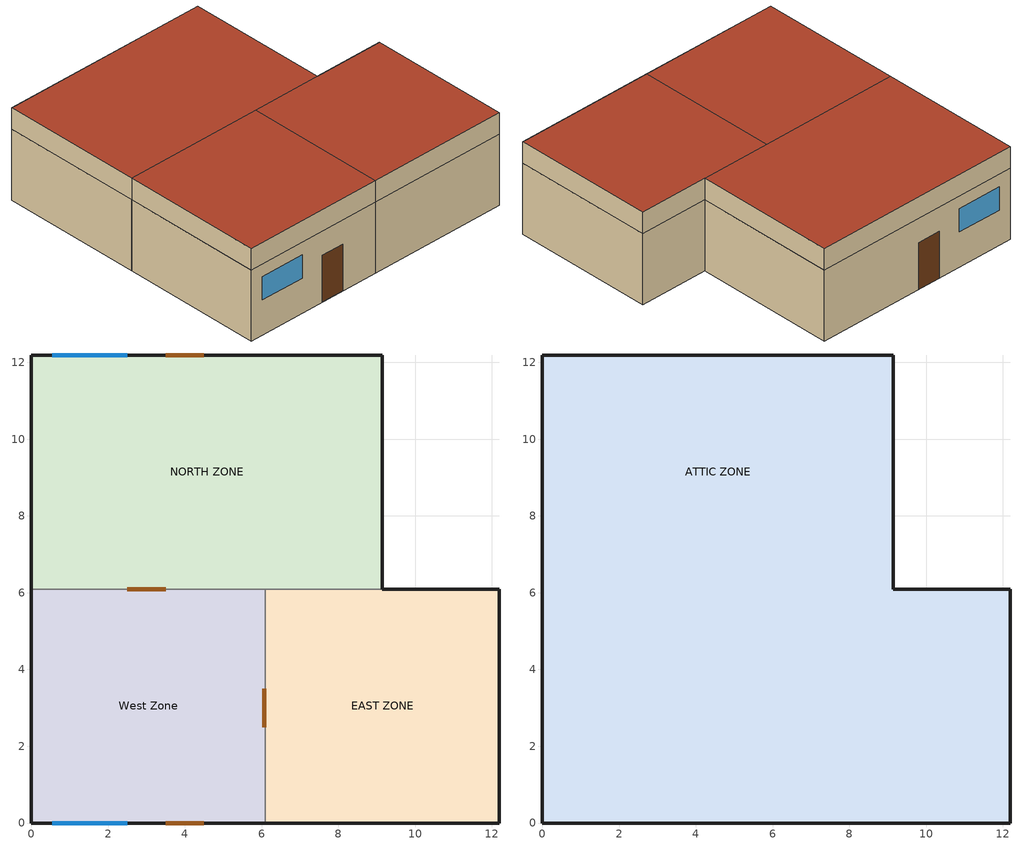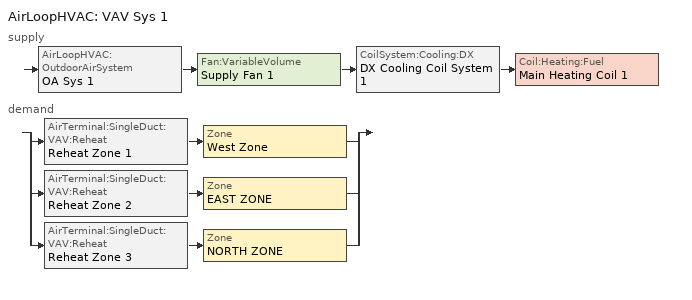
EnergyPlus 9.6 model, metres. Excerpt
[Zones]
West Zone
 floor adiabatic (FLOOR SLAB 8 IN): 0,0 0,6.1 6.1,6.1 6.1,0 z0
 wall outside (EXTWALL80): 0,6.1 0,0 6.1,0 z0:3.05
 wall to NORTH ZONE (PARTITION06): 6.1,6.1 0,6.1 z0:3.05
 wall to EAST ZONE (PARTITION06): 6.1,0 6.1,6.1 z0:3.05
 window (ELECTRO-CON-LIGHT): 0.55,0 2.5,0 z1.5:2.5
 door inside (DOOR-CON): 6.07,2.5 6.07,3.5 / 3.5,6.1 2.5,6.1 z0:2
 door (DOOR-CON): 3.5,0 4.5,0 z0:2
EAST ZONE
 floor adiabatic (FLOOR SLAB 8 IN): 6.1,0 6.1,6.1 12.19,6.1 12.19,0 z0
 wall outside (EXTWALL80): 6.1,0 12.19,0 12.19,6.1 9.14,6.1 z0:3.05
 wall to NORTH ZONE (PARTITION06): 9.14,6.1 6.1,6.1 z0:3.05
NORTH ZONE
 floor adiabatic (FLOOR SLAB 8 IN): 0,6.1 0,12.19 9.14,12.19 9.14,6.1 z0
 wall outside (EXTWALL80): 9.14,6.1 9.14,12.19 0,12.19 0,6.1 z0:3.05
 window (ELECTRO-CON-LIGHT): 2.5,12.19 0.55,12.19 z1.5:2.5
 door (DOOR-CON): 4.5,12.19 3.5,12.19 z0:2
ATTIC ZONE
 floor adiabatic (CEILING:ATTIC): 0,0 0,6.1 6.1,6.1 6.1,0 z3.05; 6.1,0 6.1,6.1 12.19,6.1 12.19,0 z3.05; 0,6.1 0,12.19 9.14,12.19 9.14,6.1 z3.05
 wall outside (EXTWALL80): 0,0 6.1,0 12.19,0 12.19,6.1 9.14,6.1 9.14,12.19 0,12.19 0,6.1 0,0 z3.05:3.96
 roof outside (ROOF34): 0,6.1 0,0 6.1,0 6.1,6.1 z3.96; 6.1,6.1 6.1,0 12.19,0 12.19,6.1 z3.96; 0,12.19 0,6.1 9.14,6.1 9.14,12.19 z3.96
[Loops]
AirLoopHVAC 'VAV Sys 1'
 supply: AirLoopHVAC:OutdoorAirSystem 'OA Sys 1' > Fan:VariableVolume 'Supply Fan 1' > CoilSystem:Cooling:DX 'DX Cooling Coil System 1' > Coil:Heating:Fuel 'Main Heating Coil 1'
 demand: split
  | AirTerminal:SingleDuct:VAV:Reheat 'Reheat Zone 1' > Zone 'West Zone'
  | AirTerminal:SingleDuct:VAV:Reheat 'Reheat Zone 2' > Zone 'EAST ZONE'
  | AirTerminal:SingleDuct:VAV:Reheat 'Reheat Zone 3' > Zone 'NORTH ZONE'
[SizingPeriod:DesignDay]
ch4: Month=1; Day of Month=1; Day Type=WinterDesignDay; Maximum Dry-Bulb Temperature {C}=5; Daily Dry-Bulb Temperature Range {deltaC}=0; Dry-Bulb Temperature Range Modifier Type=DefaultMultipliers; Humidity Condition Type=WetBulb; Wetbulb or DewPoint at Maximum Dry-Bulb {C}=-17.3; Barometric Pressure {Pa}=99063; Wind Speed {m/s}=4.9; Wind Direction {deg}=270; Rain Indicator=No; Snow Indicator=No; Daylight Saving Time Indicator=No; Solar Model Indicator=ASHRAEClearSky; Sky Clearness=0
[Building]
Small Office with AirflowNetwork model: North Axis {deg}=0; Terrain=Suburbs; Loads Convergence Tolerance Value {W}=0.04; Temperature Convergence Tolerance Value {deltaC}=0.25; Solar Distribution=FullInteriorAndExterior; Maximum Number of Warmup Days=25; Minimum Number of Warmup Days=6
[Site:GroundTemperature:BuildingSurface]
15, 20.03, 20.13, 20.3, 20.43, 20.52, 20.62, 20.77, 20.78, 20.55, 20.44, 20.2
[Material] Thermal Absorptance=0.9
Name | Roughness | Thickness {m} | Conductivity {W/m-K} | Density {kg/m3} | Specific Heat {J/kg-K} | Solar Absorptance | Visible Absorptance
A1 - 1 IN STUCCO | Smooth | 0.0253898 | 0.691831 | 1858.142 | 836.8 | 0.92 | 0.92
C4 - 4 IN COMMON BRICK | Rough | 0.101498 | 0.726422 | 1922.216 | 836.8 | 0.76 | 0.76
E1 - 3 / 4 IN PLASTER OR GYP BOARD | Smooth | 0.01905 | 0.726422 | 1601.846 | 836.8 | 0.92 | 0.92
C6 - 8 IN CLAY TILE | Smooth | 0.203302 | 0.570761 | 1121.292 | 836.8 | 0.82 | 0.82
C10 - 8 IN HW CONCRETE | MediumRough | 0.203302 | 1.729577 | 2242.585 | 836.8 | 0.65 | 0.65
E2 - 1 / 2 IN SLAG OR STONE | Rough | 0.0127102 | 1.435549 | 881.0155 | 1673.6 | 0.55 | 0.55
E3 - 3 / 8 IN FELT AND MEMBRANE | Rough | 0.00954024 | 0.190253 | 1121.292 | 1673.6 | 0.75 | 0.75
B5 - 1 IN DENSE INSULATION | VeryRough | 0.0253898 | 0.0432394 | 91.30524 | 836.8 | 0.5 | 0.5
C12 - 2 IN HW CONCRETE | MediumRough | 0.0509016 | 1.729577 | 2242.585 | 836.8 | 0.65 | 0.65
1.375in-Solid-Core | Smooth | 0.034925 | 0.1525 | 614.5 | 1630 | 0.92 | 0.92
[WindowMaterial:Glazing] Infrared Transmittance at Normal Incidence=0; Front Side Infrared Hemispherical Emissivity=0.84; Back Side Infrared Hemispherical Emissivity=0.84
Name | Optical Data Type | Window Glass Spectral Data Set | Thickness {m} | Solar Transmittance at Normal Incidence | Front Side Solar Reflectance at Normal Incidence | Back Side Solar Reflectance at Normal Incidence | Visible Transmittance at Normal Incidence | Front Side Visible Reflectance at Normal Incidence | Back Side Visible Reflectance at Normal Incidence | Conductivity {W/m-K}
SPECTRAL GLASS INNER PANE | Spectral | TestSpectralDataSet | 0.0099 | 0.4 | 0 | 0 | 0 | 0 | 0 | 0.798
ELECTRO GLASS LIGHT STATE | SpectralAverage |  | 0.006 | 0.814 | 0.086 | 0.086 | 0.847 | 0.099 | 0.099 | 0.9
[WindowMaterial:Gas]
WinAirGap: Gas Type=AIR; Thickness {m}=0.013
[MaterialProperty:GlazingSpectralData]
TestSpectralDataSet: 0.3, 0, 0.045, 0.045, 0.31, 0, 0.044, 0.044, 0.32, 0, 0.044, 0.044, 0.33, 0, 0.042, 0.042, 0.34, 0, 0.041, 0.041, 0.35, 0, 0.04, 0.04, 0.36, 0.009, 0.04, 0.04, 0.37, 0.12, 0.04, 0.04, 0.38, 0.492, 0.051, 0.051, 0.39, 0.782, 0.07, 0.07, 0.4, 0.856, 0.075, 0.075, 0.41, 0.858, 0.075, 0.075, 0.42, 0.858, 0.075, 0.075, 0.43, 0.86, 0.075, 0.075, 0.44, 0.861, 0.075, 0.075, 0.45, 0.871, 0.075, 0.075, 0.46, 0.88, 0.076, 0.076, 0.47, 0.883, 0.075, 0.075, 0.48, 0.887, 0.076, 0.076, 0.49, 0.89, 0.075, 0.075, 0.5, 0.89, 0.075, 0.075, 0.51, 0.891, 0.075, 0.075, 0.52, 0.887, 0.075, 0.075, 0.53, 0.89, 0.075, 0.075, 0.54, 0.883, 0.074, 0.074, 0.55, 0.888, 0.074, 0.074, 0.56, 0.882, 0.074, 0.074, 0.57, 0.881, 0.074, 0.074, 0.58, 0.865, 0.071, 0.071, 0.59, 0.858, 0.07, 0.07, 0.6, 0.865, 0.07, 0.07, 0.61, 0.856, 0.07, 0.07, 0.62, 0.845, 0.07, 0.07, 0.63, 0.837, 0.07, 0.07, 0.64, 0.827, 0.069, 0.069, 0.65, 0.82, 0.067, 0.067, 0.66, 0.807, 0.067, 0.067, 0.67, 0.798, 0.065, 0.065, 0.68, 0.791, 0.065, 0.065, 0.69, 0.781, 0.065, 0.065, 0.7, 0.768, 0.064, 0.064, 0.71, 0.761, 0.064, 0.064, 0.72, 0.744, 0.062, 0.062, 0.73, 0.713, 0.064, 0.064, 0.74, 0.703, 0.062, 0.062, 0.75, 0.694, 0.061, 0.061, 0.76, 0.685, 0.061, 0.061, 0.77, 0.675, 0.06, 0.06, 0.78, 0.667, 0.06, 0.06, 0.79, 0.655, 0.06, 0.06, 0.8, 0.646, 0.059, 0.059, 0.81, 0.638, 0.059, 0.059, 0.82, 0.629, 0.057, 0.057, 0.83, 0.623, 0.057, 0.057, 0.84, 0.614, 0.056, 0.056, 0.85, 0.608, 0.056, 0.056, 0.86, 0.601, 0.055, 0.055, 0.87, 0.597, 0.054, 0.054, 0.88, 0.592, 0.054, 0.054, 0.89, 0.587, 0.054, 0.054, 0.9, 0.582, 0.055, 0.055, 0.95, 0.568, 0.051, 0.051, 1, 0.562, 0.051, 0.051, 1.05, 0.556, 0.05, 0.05, 1.1, 0.563, 0.051, 0.051, 1.15, 0.556, 0.05, 0.05, 1.2, 0.547, 0.05, 0.05, 1.25, 0.577, 0.051, 0.051, 1.3, 0.598, 0.054, 0.054, 1.35, 0.608, 0.055, 0.055, 1.4, 0.603, 0.052, 0.052, 1.45, 0.614, 0.055, 0.055, 1.5, 0.648, 0.057, 0.057, 1.55, 0.68, 0.059, 0.059, 1.6, 0.699, 0.06, 0.06, 1.65, 0.706, 0.06, 0.06, 1.7, 0.57, 0.051, 0.051, 1.75, 0.585, 0.051, 0.051, 1.8, 0.637, 0.055, 0.055, 1.85, 0.655, 0.057, 0.057, 1.9, 0.637, 0.057, 0.057, 1.95, 0.634, 0.057, 0.057, 2, 0.634, 0.057, 0.057, 2.05, 0.586, 0.052, 0.052, 2.1, 0.588, 0.054, 0.054, 2.15, 0.597, 0.054, 0.054, 2.2, 0.576, 0.051, 0.051, 2.25, 0.404, 0.045, 0.045, 2.3, 0.179, 0.037, 0.037, 2.35, 0.219, 0.037, 0.037, 2.4, 0.24, 0.039, 0.039, 2.45, 0.2, 0.04, 0.04, 2.5, 0.214, 0.039, 0.039
[Construction]
EXTWALL80: A1 - 1 IN STUCCO, C4 - 4 IN COMMON BRICK, E1 - 3 / 4 IN PLASTER OR GYP BOARD
PARTITION06: E1 - 3 / 4 IN PLASTER OR GYP BOARD, C6 - 8 IN CLAY TILE, E1 - 3 / 4 IN PLASTER OR GYP BOARD
FLOOR SLAB 8 IN: C10 - 8 IN HW CONCRETE
ROOF34: E2 - 1 / 2 IN SLAG OR STONE, E3 - 3 / 8 IN FELT AND MEMBRANE, C12 - 2 IN HW CONCRETE
CEILING:ATTIC: E1 - 3 / 4 IN PLASTER OR GYP BOARD, B5 - 1 IN DENSE INSULATION
ELECTRO-CON-LIGHT: ELECTRO GLASS LIGHT STATE, WinAirGap, SPECTRAL GLASS INNER PANE
DOOR-CON: 1.375in-Solid-Core
[ThermostatSetpoint:DualSetpoint]
Zone_Thermostat_DualSetpoint: Heating Setpoint Temperature Schedule=Dual Heating Setpoints; Cooling Setpoint Temperature Schedule=Dual Cooling Setpoints
[AvailabilityManager:Scheduled]
Name | Schedule
Zone1_AvailMgr | Onschedule_Z1
Zone2_AvailMgr | Onschedule_Z2
Zone3_AvailMgr | Onschedule_Z3
AirLoop_AlwaysOn | AlwaysOn
VAV Sys 1 Avail | Cycle
[EnergyManagementSystem:Sensor]
Name | Output:Variable or Output:Meter Index Key | Output:Variable or Output:Meter
TimeBlock_Z1 | TimeBlock_Zone1 | Schedule Value
TimeBlock_Z2 | TimeBlock_Zone2 | Schedule Value
TimeBlock_Z3 | TimeBlock_Zone3 | Schedule Value
TimeBlock | TimeOfDaySchedule | Schedule Value
Apt1 | North Zone | Zone Mean Air Temperature
Apt2 | East Zone | Zone Mean Air Temperature
AptTemp | West Zone | Zone Mean Air Temperature
hSP | West Zone | Zone Thermostat Heating Setpoint Temperature
[EnergyManagementSystem:Actuator] Actuated Component Type=Schedule:Constant; Actuated Component Control Type=Schedule Value
Name | Actuated Component Unique
Zone1_Avail_Override | Onschedule_Z1
Zone2_Avail_Override | Onschedule_Z2
Zone3_Avail_Override | Onschedule_Z3
AvailSCH_Overwrite | Cycle
[EnergyManagementSystem:Program]
HVAC_Availability_Control: IF TimeBlock_Z1 == 1; SET Zone1_Avail_Override = 0; ELSEIF TimeBlock_Z1 == 2; SET Zone1_Avail_Override = 1; ENDIF; IF TimeBlock_Z2 == 1; SET Zone2_Avail_Override = 0; ELSEIF TimeBlock_Z2 == 2; SET Zone2_Avail_Override = 1; ENDIF; IF TimeBlock_Z3 == 1; SET Zone3_Avail_Override = 0; ELSEIF TimeBlock_Z3 == 2; SET Zone3_Avail_Override = 1; ENDIF
HVAC_uncontrolledloop_Supervision: IF TimeBlock == 1; SET AvailSCH_Overwrite =1; ELSEIF TimeBlock == 2; SET AvailSCH_Overwrite = 0; ENDIF
[ZoneMixing] Zone or Space=NORTH ZONE; Schedule=Offschedule; Design Flow Rate Calculation Method=Flow/Zone; Design Flow Rate {m3/s}=0.1; Source Zone or Space=West Zone; Delta Temperature {deltaC}=0
flow1; flow2
[People] Number of People Schedule=Onschedule; Number of People Calculation Method=People; Fraction Radiant=0.3; Sensible Heat Fraction=autocalculate; Carbon Dioxide Generation Rate {m3/s-W}=3.82e-08; Enable ASHRAE 55 Comfort Warnings=No; Mean Radiant Temperature Calculation Type=ZoneAveraged; Clothing Insulation Calculation Method=ClothingInsulationSchedule
Name | Zone or ZoneList or Space or SpaceList | Number of People | Activity Level Schedule
NORTH ZONE | NORTH ZONE | 5 | Offschedule
West Zone | West Zone | 4 | Offschedule
EAST ZONE | EAST ZONE | 3 | setpoint1
[ZoneInfiltration:DesignFlowRate] Design Flow Rate Calculation Method=Flow/Zone; Design Flow Rate {m3/s}=0.05; Constant Term Coefficient=1
Name | Zone or ZoneList or Space or SpaceList | Schedule
EAST ZONE | EAST ZONE | Offschedule
NORTH ZONE | NORTH ZONE | tenpercent
West Zone | West Zone | tenpercent
[Lights] Schedule=Onschedule; Design Level Calculation Method=LightingLevel; Lighting Level {W}=0; Fraction Replaceable=1; Return Air Fraction Calculated from Plenum Temperature=No
Name | Zone or ZoneList or Space or SpaceList
NORTH ZONE | NORTH ZONE
West Zone | West Zone
EAST ZONE | EAST ZONE
[Controller:OutdoorAir]
OA Controller 1: Minimum Outdoor Air Flow Rate {m3/s}=0; Maximum Outdoor Air Flow Rate {m3/s}=0; Economizer Control Type=NoEconomizer; Economizer Maximum Limit Dry-Bulb Temperature {C}=19; Economizer Minimum Limit Dry-Bulb Temperature {C}=4; Lockout Type=NoLockout; Minimum Limit Type=ProportionalMinimum
[ZoneCrossMixing]
flow: Zone or Space=EAST ZONE; Schedule=fiftypercent; Design Flow Rate Calculation Method=Flow/Zone; Design Flow Rate {m3/s}=0.1; Source Zone or Space=West Zone; Delta Temperature {deltaC}=0
[EnergyManagementSystem:ProgramCallingManager]
Supervision: BeginTimestepBeforePredictor; HVAC_Availability_Control
[Zone]
West Zone; EAST ZONE; NORTH ZONE; ATTIC ZONE: 0, 0, 0, 1, 1, autocalculate, autocalculate
[AirLoopHVAC]
VAV Sys 1: Design Supply Air Flow Rate {m3/s}=1.9
[SetpointManager:Scheduled] Control Variable=Temperature
Name | Schedule | Setpoint Node or NodeList
Supply Air Temp Manager 1 | Seasonal Cooling Supply Air Temp Sch | Supply Air Temp Cooling Nodes 1
Supply Air Temp Manager 2 | Seasonal Heating Supply Air Temp Sch | Supply Air Temp Heating Nodes 1
[Zone equipment]
West Zone: Reheat Zone 1
EAST ZONE: Reheat Zone 2
NORTH ZONE: Reheat Zone 3
[CoilSystem:Cooling:DX]
DX Cooling Coil System 1: Availability Schedule=Offschedule; Cooling Coil=ACDXCoil 1
[AirTerminal:SingleDuct:VAV:Reheat] Zone Minimum Air Flow Input Method=FixedFlowRate; Constant Minimum Air Flow Fraction=1; Fixed Minimum Air Flow Rate {m3/s}=0.05; Maximum Hot Water or Steam Flow Rate {m3/s}=0.0005; Minimum Hot Water or Steam Flow Rate {m3/s}=0; Convergence Tolerance=0.001; Damper Heating Action=Normal; Maximum Flow per Zone Floor Area During Reheat {m3/s-m2}=0.002032
Name | Availability Schedule | Maximum Air Flow Rate {m3/s} | Reheat Coil | Maximum Flow Fraction During Reheat
Reheat Zone 1 | Onschedule_Z1 | 0.05 | Reheat Coil Zone 1 | AutoCalculate
Reheat Zone 2 | Onschedule_Z2 | 0.05 | Reheat Coil Zone 2 | autocalculate
Reheat Zone 3 | Onschedule_Z3 | 0.075 | Reheat Coil Zone 3 | autocalculate
[Sizing:Zone] Zone Cooling Design Supply Air Temperature Input Method=SupplyAirTemperature; Zone Cooling Design Supply Air Temperature {C}=15; Zone Heating Design Supply Air Temperature Input Method=SupplyAirTemperature; Zone Heating Design Supply Air Temperature {C}=50; Zone Cooling Design Supply Air Humidity Ratio {kgWater/kgDryAir}=0.0085; Zone Heating Design Supply Air Humidity Ratio {kgWater/kgDryAir}=0.008; Cooling Design Air Flow Method=DesignDay; Heating Design Air Flow Method=DesignDay; Account for Dedicated Outdoor Air System=No; Dedicated Outdoor Air System Control Strategy=NeutralSupplyAir; Dedicated Outdoor Air Low Setpoint Temperature for Design {C}=autosize; Dedicated Outdoor Air High Setpoint Temperature for Design {C}=autosize
Name | Design Specification Outdoor Air Object
West Zone
EAST Zone; NORTH Zone | ZoneMinOARequirements
[Sizing:System]
VAV Sys 1: Type of Load to Size On=Sensible; Design Outdoor Air Flow Rate {m3/s}=autosize; Central Heating Maximum System Air Flow Ratio=0.2; Preheat Design Temperature {C}=7; Preheat Design Humidity Ratio {kgWater/kgDryAir}=0.008; Precool Design Temperature {C}=15; Precool Design Humidity Ratio {kgWater/kgDryAir}=0.008; Central Cooling Design Supply Air Temperature {C}=15; Central Heating Design Supply Air Temperature {C}=16.7; Type of Zone Sum to Use=NonCoincident; 100% Outdoor Air in Cooling=No; 100% Outdoor Air in Heating=No; Central Cooling Design Supply Air Humidity Ratio {kgWater/kgDryAir}=0.0085; Central Heating Design Supply Air Humidity Ratio {kgWater/kgDryAir}=0.008; Cooling Supply Air Flow Rate Method=DesignDay; Heating Supply Air Flow Rate Method=DesignDay; System Outdoor Air Method=Standard62.1SimplifiedProcedure; Zone Maximum Outdoor Air Fraction=1; Cooling Design Capacity Method=CoolingDesignCapacity; Cooling Design Capacity {W}=autosize; Heating Design Capacity Method=HeatingDesignCapacity; Heating Design Capacity {W}=autosize; Central Cooling Capacity Control Method=VAV
[DesignSpecification:OutdoorAir]
ZoneMinOARequirements: Outdoor Air Method=Sum; Outdoor Air Flow per Person {m3/s-person}=0.00472; Outdoor Air Flow per Zone Floor Area {m3/s-m2}=0.000508; Outdoor Air Schedule=Offschedule
[ZoneControl:Thermostat] Control Type Schedule=Dual Zone Control Type Sched; Control 1=Zone_Thermostat_DualSetpoint
Name | Zone or ZoneList
Zone 1 Thermostat | West Zone
Zone 2 Thermostat | EAST ZONE
Zone 3 Thermostat | NORTH ZONE
[Coil:Heating:Fuel] Availability Schedule=Onschedule; Fuel Type=NaturalGas
Name | Burner Efficiency | Nominal Capacity {W}
Main Heating Coil 1 | 0.8 | 3000
Reheat Coil Zone 1 | 0.8 | 1000
Reheat Coil Zone 2; Reheat Coil Zone 3 | 1 | 1000
[Coil:Cooling:DX:TwoSpeed]
ACDXCoil 1: Availability Schedule=Offschedule; High Speed Gross Rated Total Cooling Capacity {W}=1000; High Speed Rated Sensible Heat Ratio=0.6; High Speed Gross Rated Cooling COP {W/W}=3; High Speed Rated Air Flow Rate {m3/s}=0.06; High Speed 2023 Rated Evaporator Fan Power Per Volume Flow Rate {W/(m3/s)}=Cooling Coil Air Inlet Node; Unit Internal Static Air Pressure {Pa}=Heating Coil Air Inlet Node; Total Cooling Capacity Function of Temperature Curve=VarSpeedCoolEIRFT; Total Cooling Capacity Function of Flow Fraction Curve=PackagedRatedCoolEIRFFlow; Energy Input Ratio Function of Temperature Curve=VarSpeedCyclingPLFFPLR; Energy Input Ratio Function of Flow Fraction Curve=autosize; Part Load Fraction Correlation Curve=0.6; Low Speed Gross Rated Total Cooling Capacity {W}=4.2; Low Speed Gross Rated Sensible Heat Ratio=autosize; Low Speed Gross Rated Cooling COP {W/W}=VarSpeedCoolCapLSFT; Low Speed Rated Air Flow Rate {m3/s}=VarSpeedCoolEIRLSFT; Low Speed 2017 Rated Evaporator Fan Power Per Volume Flow Rate {W/(m3/s)}=Outside Air Inlet Node
[Fan:VariableVolume]
Supply Fan 1: Availability Schedule=Onschedule; Fan Total Efficiency=0.7; Pressure Rise {Pa}=600; Maximum Flow Rate {m3/s}=1.6; Fan Power Minimum Flow Rate Input Method=Fraction; Fan Power Minimum Flow Fraction=0.25; Motor Efficiency=0.9; Motor In Airstream Fraction=1; Fan Power Coefficient 1=0.00153024; Fan Power Coefficient 2=0.00520806; Fan Power Coefficient 3=1.10862; Fan Power Coefficient 4=-0.116356; Fan Power Coefficient 5=0
[Schedule:Compact]
tenpercent: Through: 12/31, For: AllDays, Until:  24:00, .1
TimeBlock_Zone1; TimeBlock_Zone2; TimeBlock_Zone3: Through: 12/31, For: AllDays, Until:  12:00, 2, Until:  24:00, 2
fiftypercent: Through: 12/31, For: AllDays, Until:  24:00, .5
setpoint1: Through: 12/31, For: AllDays, Until:  24:00, 20
Offschedule: Through: 12/31, For: AllDays, Until:  24:00, 0
Onschedule: Through: 12/31, For: AllDays, Until:  24:00, 1
TimeOfDaySchedule: Through: 12/31, For: AllDays, Until: 12:00, 1, Until: 24:00, 2
Dual Heating Setpoints: Through: 12/31, For: AllDays, Until:  7:00, 22, Until: 17:00, 22, Until: 24:00, 22
Dual Cooling Setpoints: Through: 12/31, For: AllDays, Until:  7:00, 25, Until: 17:00, 25, Until: 24:00, 25
Dual Zone Control Type Sched: Through: 12/31, For: AllDays, Until: 24:00, 4
Seasonal Cooling Supply Air Temp Sch: Through: 3/31, For: AllDays, Until: 24:00, 17, Through: 9/30, For: AllDays, Until: 24:00, 15, Through: 12/31, For: AllDays, Until: 24:00, 17
Seasonal Heating Supply Air Temp Sch: Through: 3/31, For: AllDays, Until: 24:00, 60, Through: 9/30, For: AllDays, Until: 24:00, 10, Through: 12/31, For: AllDays, Until: 24:00, 90
[Schedule:Constant]
AlwaysOn: On/Off, 1
Onschedule_Z1; Onschedule_Z2; Onschedule_Z3; Cycle: On/Off, 0
[Curve:Biquadratic] Minimum Value of x=12.77778; Maximum Value of x=23.88889; Minimum Value of y=23.88889; Maximum Value of y=46.11111; Input Unit Type for X=Temperature; Input Unit Type for Y=Temperature; Output Unit Type=Dimensionless
Name | Coefficient1 Constant | Coefficient2 x | Coefficient3 x**2 | Coefficient4 y | Coefficient5 y**2 | Coefficient6 x*y
VarSpeedCoolCapFT; VarSpeedCoolCapLSFT | 0.476428 | 0.0401147 | 0.000226411 | -0.000827136 | -7.3224e-06 | -0.000446278
VarSpeedCoolEIRFT | 0.632475 | -0.0121321 | 0.000507773 | 0.0155377 | 0.00027284 | -0.000679201
VarSpeedCoolEIRLSFT | 0.774645 | -0.0343731 | 0.000783173 | 0.0146596 | 0.000488851 | -0.000752036
[Curve:Quadratic]
VarSpeedCyclingPLFFPLR: Coefficient1 Constant=0.85; Coefficient2 x=0.15; Coefficient3 x**2=0; Minimum Value of x=0; Maximum Value of x=1
[Curve:Cubic] Minimum Value of x=0.5; Maximum Value of x=1.5; Input Unit Type for X=Dimensionless; Output Unit Type=Dimensionless
Name | Coefficient1 Constant | Coefficient2 x | Coefficient3 x**2 | Coefficient4 x**3
PackagedRatedCoolCapFFlow | 0.472786 | 1.24334 | -1.03871 | 0.322578
PackagedRatedCoolEIRFFlow | 1.00795 | 0.345441 | -0.692289 | 0.338899
[AirflowNetwork:MultiZone:Component:SimpleOpening] Air Mass Flow Coefficient When Opening is Closed {kg/s-m}=0.00001; Air Mass Flow Exponent When Opening is Closed=0.65; Minimum Density Difference for Two-Way Flow {kg/m3}=0.0001; Discharge Coefficient=0.55
DrOpen2; DrOpen3; DrOpen1
[AirflowNetwork:SimulationControl]
AirflowNetwork_All: AirflowNetwork Control=NoMultizoneOrDistribution; Wind Pressure Coefficient Type=Input; Height Selection for Local Wind Pressure Calculation=ExternalNode; Building Type=LOWRISE; Maximum Number of Iterations=500; Initialization Type=ZeroNodePressures; Relative Airflow Convergence Tolerance=1.0E-04; Absolute Airflow Convergence Tolerance {kg/s}=1.0E-04; Convergence Acceleration Limit=-0.5; Azimuth Angle of Long Axis of Building {deg}=0; Ratio of Building Width Along Short Axis to Width Along Long Axis=1
[AirflowNetwork:MultiZone:Zone] Minimum Venting Open Factor=1; Indoor and Outdoor Enthalpy Difference Lower Limit For Maximum Venting Open Factor {deltaJ/kg}=0; Indoor and Outdoor Enthalpy Difference Upper Limit for Minimum Venting Open Factor {deltaJ/kg}=300000
Name | Ventilation Control Mode | Indoor and Outdoor Temperature Difference Lower Limit For Maximum Venting Open Factor {deltaC} | Indoor and Outdoor Temperature Difference Upper Limit for Minimum Venting Open Factor {deltaC} | Venting Availability Schedule
West Zone | Constant | 5 | 10 | Onschedule
EAST ZONE | NoVent | 0 | 100 | Onschedule
NORTH ZONE | Constant | 0 | 100 | Onschedule
ATTIC ZONE | NoVent | 0 | 100
[AirflowNetwork:MultiZone:Surface]
Name | Leakage Component | Window/Door Opening Factor, or Crack Factor | Ventilation Control Mode
Zn001:Wall001 | ELA-1 | 0.001 | NoVent
Zn001:Wall001:Win001 | DrOpen3 | 0.1 | NoVent
Zn001:Wall002; Zn003:Wall001; Zn003:Wall002; Zn004:Roof001; Zn004:Roof002; Zn004:Roof003 | CR-1 | 0.001 | NoVent
Zn001:Wall003; Zn001:Wall004; Zn003:Ceil001 | CRcri | 0.001 | NoVent
Zn001:Wall003:Door001 | DrOpen2 | 0.001
Zn001:Ceil001; Zn002:Wall005; Zn002:Ceil001 | CRcri | 0.01 | NoVent
Zn002:Wall002; Zn002:Wall003 | CR-1 | 0.01 | NoVent
Zn003:Wall002:Win001 | DrOpen1 | 0.00001 | NoVent
[AirflowNetwork:MultiZone:Component:DetailedOpening]
WiOpen1: Air Mass Flow Coefficient When Opening is Closed {kg/s-m}=0.0001; Air Mass Flow Exponent When Opening is Closed=0.667; Type of Rectangular Large Vertical Opening (LVO)=NonPivoted; Extra Crack Length or Height of Pivoting Axis {m}=0; Number of Sets of Opening Factor Data=2; Opening Factor 1=0; Discharge Coefficient for Opening Factor 1=1; Width Factor for Opening Factor 1=0; Height Factor for Opening Factor 1=1; Start Height Factor for Opening Factor 1=0; Opening Factor 2=1; Discharge Coefficient for Opening Factor 2=1; Width Factor for Opening Factor 2=1; Height Factor for Opening Factor 2=1; Start Height Factor for Opening Factor 2=0; Opening Factor 3=0; Discharge Coefficient for Opening Factor 3=0; Width Factor for Opening Factor 3=0; Height Factor for Opening Factor 3=0; Start Height Factor for Opening Factor 3=0; Opening Factor 4=0; Discharge Coefficient for Opening Factor 4=0; Width Factor for Opening Factor 4=0; Height Factor for Opening Factor 4=0; Start Height Factor for Opening Factor 4=0
[AirflowNetwork:MultiZone:ReferenceCrackConditions]
ReferenceCrackConditions: Reference Temperature {C}=20; Reference Barometric Pressure {Pa}=101325; Reference Humidity Ratio {kgWater/kgDryAir}=0
[AirflowNetwork:MultiZone:Surface:Crack] Air Mass Flow Exponent=0.667
Name | Air Mass Flow Coefficient at Reference Conditions {kg/s}
CR-1 | 0.001
CRcri | 0.05
[AirflowNetwork:MultiZone:Surface:EffectiveLeakageArea]
ELA-1: Effective Leakage Area {m2}=20; Discharge Coefficient=1; Reference Pressure Difference {Pa}=4; Air Mass Flow Exponent=0.667
[AirflowNetwork:MultiZone:ExternalNode]
Name | External Node Height {m} | Wind Pressure Coefficient Curve
NFacade | 1.524 | NFacade_WPCValue
EFacade | 1.524 | EFacade_WPCValue
SFacade | 1.524 | SFacade_WPCValue
WFacade | 1.524 | WFacade_WPCValue
Horizontal | 3.028 | Horizontal_WPCValue
[AirflowNetwork:MultiZone:WindPressureCoefficientArray]
Every 30 Degrees: Wind Direction 1 {deg}=0; Wind Direction 2 {deg}=30; Wind Direction 3 {deg}=60; Wind Direction 4 {deg}=90; Wind Direction 5 {deg}=120; Wind Direction 6 {deg}=150; Wind Direction 7 {deg}=180; Wind Direction 8 {deg}=210; Wind Direction 9 {deg}=240; Wind Direction 10 {deg}=270; Wind Direction 11 {deg}=300; Wind Direction 12 {deg}=330
[AirflowNetwork:MultiZone:WindPressureCoefficientValues] AirflowNetwork:MultiZone:WindPressureCoefficientArray=Every 30 Degrees
Name | Wind Pressure Coefficient Value 1 | Wind Pressure Coefficient Value 2 | Wind Pressure Coefficient Value 3 | Wind Pressure Coefficient Value 4 | Wind Pressure Coefficient Value 5 | Wind Pressure Coefficient Value 6 | Wind Pressure Coefficient Value 7 | Wind Pressure Coefficient Value 8 | Wind Pressure Coefficient Value 9 | Wind Pressure Coefficient Value 10 | Wind Pressure Coefficient Value 11 | Wind Pressure Coefficient Value 12
NFacade_WPCValue | 0.6 | 0.48 | 0.04 | -0.56 | -0.56 | -0.42 | -0.37 | -0.42 | -0.56 | -0.56 | 0.04 | 0.48
EFacade_WPCValue | -0.56 | 0.04 | 0.48 | 0.6 | 0.48 | 0.04 | -0.56 | -0.56 | -0.42 | -0.37 | -0.42 | -0.56
SFacade_WPCValue | -0.37 | -0.42 | -0.56 | -0.56 | 0.04 | 0.48 | 0.6 | 0.48 | 0.04 | -0.56 | -0.56 | -0.42
WFacade_WPCValue | -0.56 | -0.56 | -0.42 | -0.37 | -0.42 | -0.56 | -0.56 | 0.04 | 0.48 | 0.6 | 0.48 | 0.04
Horizontal_WPCValue | 0 | 0 | 0 | 0 | 0 | 0 | 0 | 0 | 0 | 0 | 0 | 0
[AirflowNetwork:Distribution:Node]
Name | Component Object Type or Node Type | Node Height {m}
EquipmentInletNode; EquipmentOutletNode; SupplyMainNode; Zone1SupplyNode; ReheatInlet1Node; ReheatCoilInlet1Node; Zone1SupplyRegisterNode; Zone1OutletNode; Zone2SupplyNode; ReheatInlet2Node; ReheatCoilInlet2Node; Zone2SupplyRegisterNode; Zone2OutletNode; Zone3SupplyNode; ReheatInlet3Node; ReheatCoilInlet3Node; Zone3SupplyRegisterNode; Zone3OutletNode; Zone1ReturnNode; Zone2ReturnNode; Zone3ReturnNode; MainReturnNode; MainInletNode; FanInletNode; FanOutletNode; HeatingInletNode; HeatingOutletNode | Other | 3
MainSplitterNode | AirLoopHVAC:ZoneSplitter | 3
MainMixerNode | AirLoopHVAC:ZoneMixer | 3
OA System Node | AirLoopHVAC:OutdoorAirSystem | 3
OA Inlet Node | OAMixerOutdoorAirStreamNode | 1.5
[AirflowNetwork:Distribution:Component:LeakageRatio] Maximum Flow Rate {m3/s}=1.1; Air Mass Flow Exponent=0.65
Name | Effective Leakage Ratio | Reference Pressure Difference {Pa}
MainSupplyLeak | 0.02 | 59
ZoneSupplyELR1; ZoneSupplyELR2; ZoneSupplyELR3 | 0.01 | 59
ReturnLeakELR1 | 0.03 | 41
ReturnLeakELR2 | 0.03 | 40
ReturnLeakELR3 | 0.04 | 43
[AirflowNetwork:Distribution:Component:ConstantPressureDrop]
SupplyCPDComp: Pressure Difference Across the Component {Pa}=1
[AirflowNetwork:Distribution:Component:Duct] Overall Moisture Transmittance Coefficient from Air to Air {kg/m2}=0.0001
Name | Duct Length {m} | Hydraulic Diameter {m} | Cross Section Area {m2} | Surface Roughness {m} | Coefficient for Local Dynamic Loss Due to Fitting | Heat Transmittance Coefficient (U-Factor) for Duct Wall Construction {W/m2-K} | Outside Convection Coefficient {W/m2-K} | Inside Convection Coefficient {W/m2-K}
MainTruck1 | 3 | 0.6 | 0.2827 | 0.0009 | 10.01 | 0.946792 | 5.018 | 25.09
MainTruck2 | 4 | 0.6 | 0.2827 | 0.0009 | 20.01 | 0.946792 | 5.018 | 25.09
Zone1Supply | 5 | 0.4 | 0.1256 | 0.0009 | 2 | 0.946792 | 5.018 | 25.09
Zone2Supply | 4 | 0.39 | 0.1195 | 0.0009 | 1.5 | 0.946792 | 5.018 | 25.09
Zone3Supply | 4 | 0.44 | 0.1521 | 0.0009 | 1 | 0.946792 | 5.018 | 25.09
Zone1Return | 4 | 0.5 | 0.1963 | 0.0009 | 1 | 0.946792 | 5.018 | 25.09
Zone2Return | 4 | 0.48 | 0.1809 | 0.0009 | 1 | 0.946792 | 5.018 | 25.09
Zone3Return | 4 | 0.55 | 0.2376 | 0.0009 | 1 | 0.946792 | 5.018 | 25.09
ZoneConnectionDuct; OAConnectionDuct; MixerConnectionDuct; AirLoopReturn; AirLoopSupply | 0.1 | 1 | 0.7854 | 0.0001 | 1 | 0.001226 | 0.0065 | 0.0325
[AirflowNetwork:Distribution:Component:Fan]
Fan=Supply Fan 1
[AirflowNetwork:Distribution:Component:Coil] Air Path Length {m}=0.1; Air Path Hydraulic Diameter {m}=1
Name | Coil
 | ACDXCoil 1
 | Main Heating Coil 1
[AirflowNetwork:Distribution:Component:TerminalUnit] Air Path Length {m}=0.1; Air Path Hydraulic Diameter {m}=0.44
Name | Terminal Unit
 | Reheat Zone 1
 | Reheat Zone 2
 | Reheat Zone 3
[AirflowNetwork:Distribution:Linkage]
Name | Node 1 | Node 2 | Component | Thermal Zone
Main Link 1 | EquipmentInletNode | EquipmentOutletNode | MainTruck1 | Attic Zone
Main CDP Link | EquipmentOutletNode | SupplyMainNode | SupplyCPDComp
Main Link 2 | SupplyMainNode | MainSplitterNode | MainTruck2 | Attic Zone
Zone1Supply1Link | MainSplitterNode | Zone1SupplyNode | Zone1Supply | Attic Zone
Zone1Supply2Link | Zone1SupplyNode | ReheatInlet1Node | Zone1Supply | Attic Zone
Zone1ReheatCoilDamperLink | ReheatInlet1Node | ReheatCoilInlet1Node | Reheat Zone 1
Zone1ReheatCoilLink | ReheatCoilInlet1Node | Zone1SupplyRegisterNode | Reheat Zone 1
Zone1SupplyConnectionLink | Zone1SupplyRegisterNode | West Zone | ZoneConnectionDuct
Zone1ReturnConnectionLink | West Zone | Zone1OutletNode | ZoneConnectionDuct
Zone2Supply1Link | MainSplitterNode | Zone2SupplyNode | Zone2Supply | Attic Zone
Zone2Supply2Link | Zone2SupplyNode | ReheatInlet2Node | Zone2Supply | Attic Zone
Zone2ReheatCoilDamperLink | ReheatInlet2Node | ReheatCoilInlet2Node | Reheat Zone 2
Zone2ReheatCoilLink | ReheatCoilInlet2Node | Zone2SupplyRegisterNode | Reheat Zone 2
Zone2SupplyConnectionLink | Zone2SupplyRegisterNode | EAST ZONE | ZoneConnectionDuct
Zone2returnConnectionLink | EAST ZONE | Zone2OutletNode | ZoneConnectionDuct
Zone3Supply1Link | MainSplitterNode | Zone3SupplyNode | Zone3Supply | Attic Zone
Zone3Supply3Link | Zone3SupplyNode | ReheatInlet3Node | Zone3Supply | Attic Zone
Zone3ReheatCoilDamperLink | ReheatInlet3Node | ReheatCoilInlet3Node | Reheat Zone 3
Zone3ReheatCoilLink | ReheatCoilInlet3Node | Zone3SupplyRegisterNode | Reheat Zone 3
Zone3SupplyConnectionLink | Zone3SupplyRegisterNode | NORTH ZONE | ZoneConnectionDuct
Zone3ReturnConnectionLink | NORTH ZONE | Zone3OutletNode | ZoneConnectionDuct
Zone1Return1Link | Zone1OutletNode | Zone1ReturnNode | Zone1Return | Attic Zone
Zone1Return2Link | Zone1ReturnNode | MainMixerNode | Zone1Return | Attic Zone
Zone2Return1Link | Zone2OutletNode | Zone2ReturnNode | Zone2Return | Attic Zone
Zone2Return2Link | Zone2ReturnNode | MainMixerNode | Zone2Return | Attic Zone
Zone3Return1Link | Zone3OutletNode | Zone3ReturnNode | Zone3Return | Attic Zone
Zone3Return2Link | Zone3ReturnNode | MainMixerNode | Zone3Return | Attic Zone
ReturnMixerLink | MainMixerNode | MainReturnNode | MixerConnectionDuct | Attic Zone
AirLoopReturnLink | MainReturnNode | MainInletNode | AirLoopReturn
OASystemInletLink | MainInletNode | OA System Node | OAConnectionDuct
OAMixerOutletLink | OA System Node | FanInletNode | ZoneConnectionDuct
SupplyFanLink | FanInletNode | FanOutletNode | Supply Fan 1
CoolingCoilLink | FanOutletNode | HeatingInletNode | ACDXCoil 1
HeatingCoilLink | HeatingInletNode | HeatingOutletNode | Main Heating Coil 1
EquipmentAirLoopLink | HeatingOutletNode | EquipmentInletNode | AirLoopSupply
Zone1ReturnLeakLink | OA Inlet Node | Zone1ReturnNode | ReturnLeakELR1
MainSupplyLeakLink | SupplyMainNode | ATTIC ZONE | MainSupplyLeak
Zone1SupplyLeakLink | Zone1SupplyNode | ATTIC ZONE | ZoneSupplyELR1
Zone2ReturnLeakLink | OA Inlet Node | Zone2ReturnNode | ReturnLeakELR2
Zone3ReturnLeakLink | OA Inlet Node | Zone3ReturnNode | ReturnLeakELR3
Zone2SupplyLeakLink | Zone2SupplyNode | ATTIC ZONE | ZoneSupplyELR2
Zone3SupplyLeakLink | Zone3SupplyNode | ATTIC ZONE | ZoneSupplyELR3
